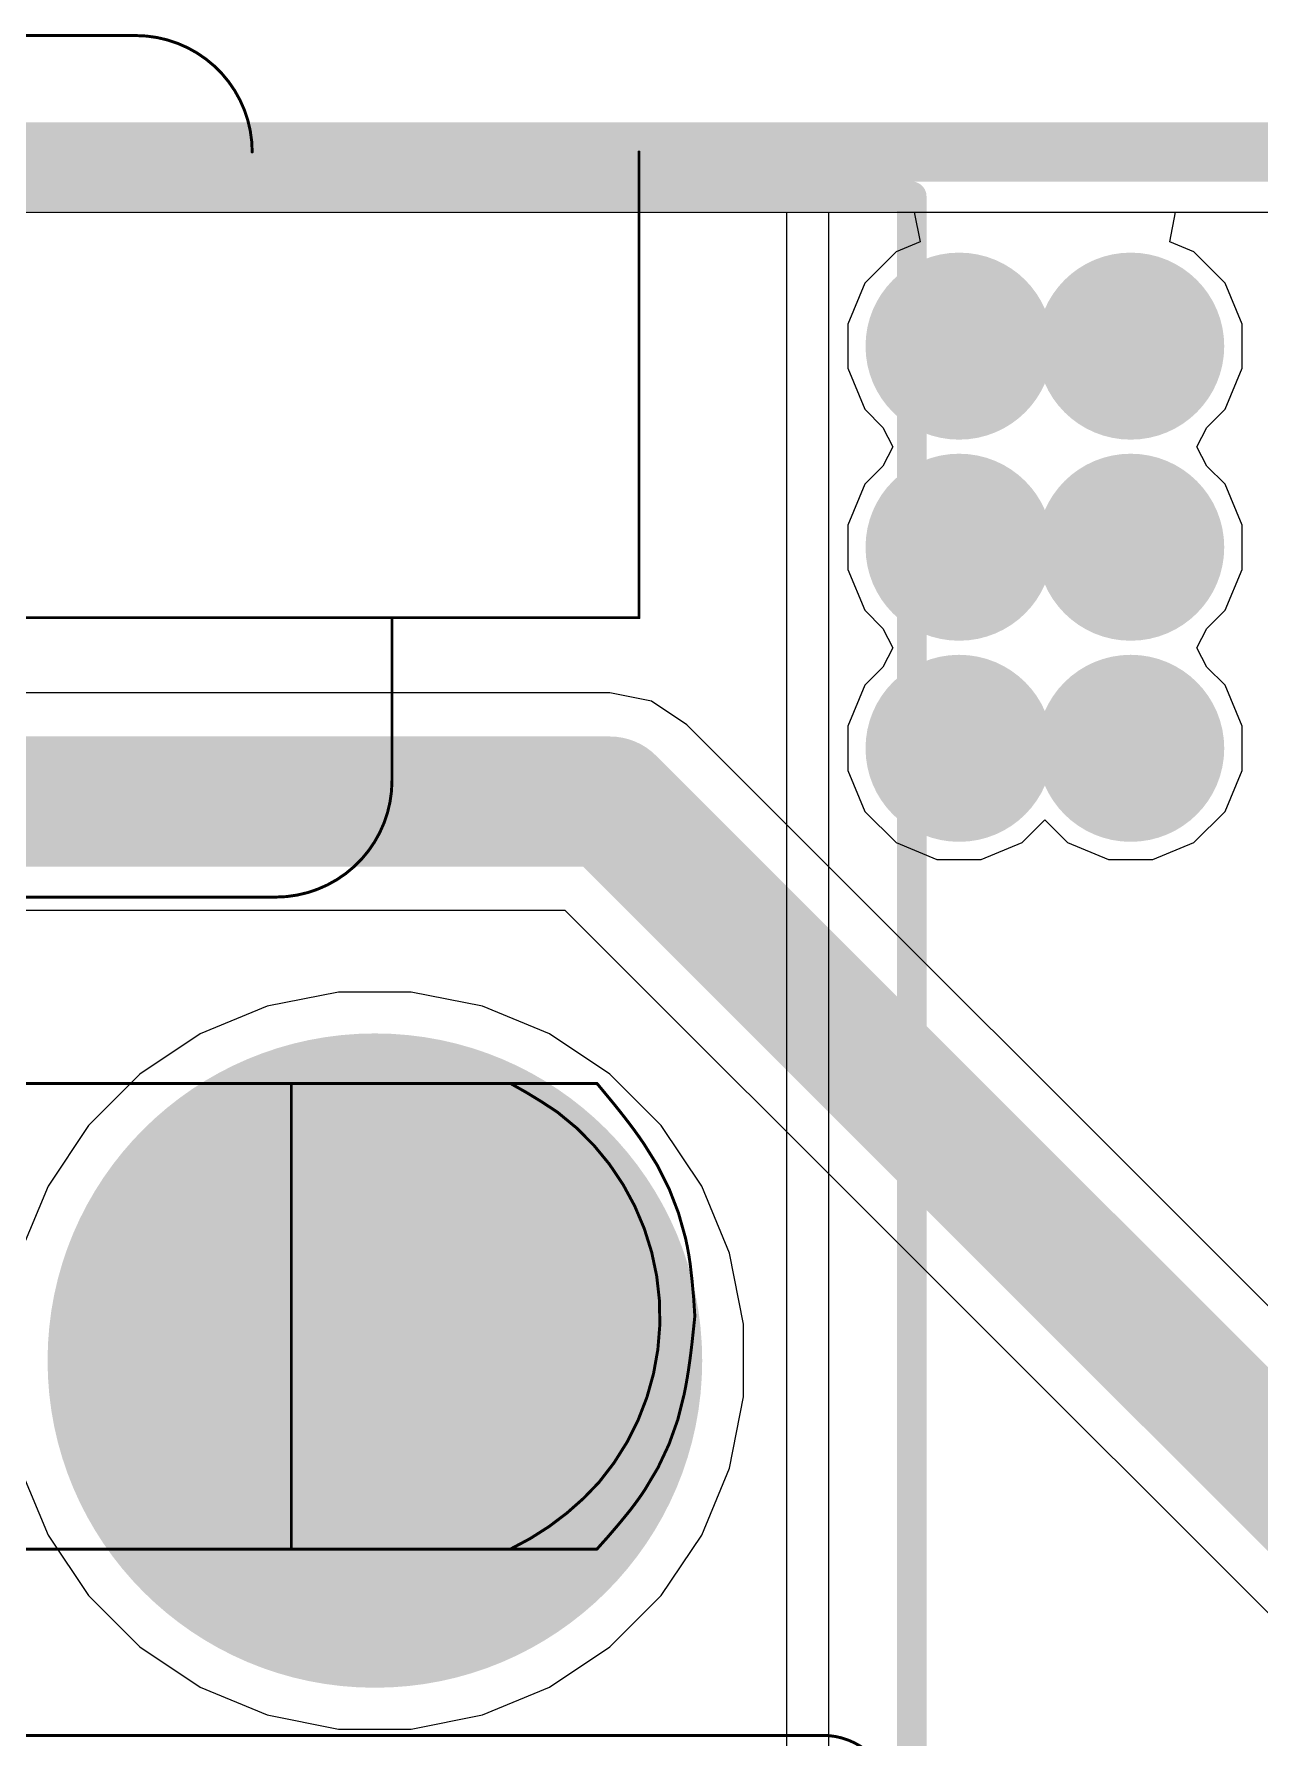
# Model space of a CAD drawing. Header units: inches. Extents: x 90 to 149.8, y 48.7 to 115.2.
# Drawn here: x 124.5 to 129.76, y 92.02 to 99.33 of the extents above; entities that cross this region are included whole.
import ezdxf

# ---------------------------------------------------------------- set-up
doc = ezdxf.new("R2010")
doc.units = ezdxf.units.IN
for name, color, linetype in [('Board_Outline', 56, 'Continuous'), ('Bottom Layer', 5, 'Continuous'), ('Bottom Solder', 6, 'Continuous'), ('Layer 1', 16, 'Continuous'), ('Layer 2', 76, 'Continuous'), ('Mechanical 2', 216, 'Continuous'), ('Pad Holes', 156, 'Continuous'), ('Top Layer', 1, 'Continuous'), ('Top Overlay', 2, 'Continuous'), ('Top Solder', 216, 'Continuous'), ('Via Holes', 16, 'Continuous')]:
    doc.layers.add(name, color=color, linetype=linetype)

msp = doc.modelspace()

# ---------------------------------------------------------------- hatches: boundary and pattern name
at = {"layer": 'Bottom Layer'}
h = msp.add_hatch(color=5, dxfattribs=at)
edge = h.paths.add_edge_path()
edge.add_arc((128.4732, 97.9932), 0.3, 0, 360)
h = msp.add_hatch(color=5, dxfattribs=at)
edge = h.paths.add_edge_path()
edge.add_arc((129.2098, 97.9932), 0.3, 0, 360)
h = msp.add_hatch(color=5, dxfattribs=at)
edge = h.paths.add_edge_path()
edge.add_arc((128.4732, 97.1296), 0.3, 0, 360)
h = msp.add_hatch(color=5, dxfattribs=at)
edge = h.paths.add_edge_path()
edge.add_arc((129.2098, 97.1296), 0.3, 0, 360)
h = msp.add_hatch(color=5, dxfattribs=at)
edge = h.paths.add_edge_path()
edge.add_arc((128.4732, 96.266), 0.3, 0, 360)
h = msp.add_hatch(color=5, dxfattribs=at)
edge = h.paths.add_edge_path()
edge.add_arc((129.2098, 96.266), 0.3, 0, 360)
at = {"layer": 'Bottom Solder'}
h = msp.add_hatch(color=6, dxfattribs=at)
edge = h.paths.add_edge_path()
edge.add_arc((128.4732, 97.9932), 0.4016, 0, 360)
h = msp.add_hatch(color=6, dxfattribs=at)
edge = h.paths.add_edge_path()
edge.add_arc((129.2098, 97.9932), 0.4016, 0, 360)
h = msp.add_hatch(color=6, dxfattribs=at)
edge = h.paths.add_edge_path()
edge.add_arc((128.4732, 97.1296), 0.4016, 0, 360)
h = msp.add_hatch(color=6, dxfattribs=at)
edge = h.paths.add_edge_path()
edge.add_arc((129.2098, 97.1296), 0.4016, 0, 360)
h = msp.add_hatch(color=6, dxfattribs=at)
edge = h.paths.add_edge_path()
edge.add_arc((128.4732, 96.266), 0.4016, 0, 360)
h = msp.add_hatch(color=6, dxfattribs=at)
edge = h.paths.add_edge_path()
edge.add_arc((129.2098, 96.266), 0.4016, 0, 360)
h = msp.add_hatch(color=6, dxfattribs=at)
edge = h.paths.add_edge_path()
edge.add_arc((125.9656, 93.6366), 0.1016, 0, 360)
at = {"layer": 'Layer 1'}
h = msp.add_hatch(color=16, dxfattribs=at)
edge = h.paths.add_edge_path()
edge.add_arc((128.4732, 97.9932), 0.3, 0, 360)
h = msp.add_hatch(color=16, dxfattribs=at)
edge = h.paths.add_edge_path()
edge.add_arc((129.2098, 97.9932), 0.3, 0, 360)
h = msp.add_hatch(color=16, dxfattribs=at)
edge = h.paths.add_edge_path()
edge.add_arc((128.4732, 97.1296), 0.3, 0, 360)
h = msp.add_hatch(color=16, dxfattribs=at)
edge = h.paths.add_edge_path()
edge.add_arc((129.2098, 97.1296), 0.3, 0, 360)
h = msp.add_hatch(color=16, dxfattribs=at)
edge = h.paths.add_edge_path()
edge.add_arc((128.4732, 96.266), 0.3, 0, 360)
h = msp.add_hatch(color=16, dxfattribs=at)
edge = h.paths.add_edge_path()
edge.add_arc((129.2098, 96.266), 0.3, 0, 360)
at = {"layer": 'Layer 2'}
h = msp.add_hatch(color=76, dxfattribs=at)
edge = h.paths.add_edge_path()
edge.add_arc((128.4732, 97.9932), 0.3, 0, 360)
h = msp.add_hatch(color=76, dxfattribs=at)
edge = h.paths.add_edge_path()
edge.add_arc((129.2098, 97.9932), 0.3, 0, 360)
h = msp.add_hatch(color=76, dxfattribs=at)
edge = h.paths.add_edge_path()
edge.add_arc((128.4732, 97.1296), 0.3, 0, 360)
h = msp.add_hatch(color=76, dxfattribs=at)
edge = h.paths.add_edge_path()
edge.add_arc((129.2098, 97.1296), 0.3, 0, 360)
h = msp.add_hatch(color=76, dxfattribs=at)
edge = h.paths.add_edge_path()
edge.add_arc((128.4732, 96.266), 0.3, 0, 360)
h = msp.add_hatch(color=76, dxfattribs=at)
edge = h.paths.add_edge_path()
edge.add_arc((129.2098, 96.266), 0.3, 0, 360)
at = {"layer": 'Pad Holes'}
h = msp.add_hatch(color=7, dxfattribs=at)
edge = h.paths.add_edge_path()
edge.add_arc((125.9656, 93.6366), 1.405, 0, 360)
at = {"layer": 'Top Layer'}
h = msp.add_hatch(color=1, dxfattribs=at)
edge = h.paths.add_edge_path()
edge.add_arc((128.4732, 97.9932), 0.3, 0, 360)
h = msp.add_hatch(color=1, dxfattribs=at)
edge = h.paths.add_edge_path()
edge.add_arc((129.2098, 97.9932), 0.3, 0, 360)
h = msp.add_hatch(color=1, dxfattribs=at)
edge = h.paths.add_edge_path()
edge.add_arc((128.4732, 97.1296), 0.3, 0, 360)
h = msp.add_hatch(color=1, dxfattribs=at)
edge = h.paths.add_edge_path()
edge.add_arc((129.2098, 97.1296), 0.3, 0, 360)
h = msp.add_hatch(color=1, dxfattribs=at)
edge = h.paths.add_edge_path()
edge.add_arc((128.4732, 96.266), 0.3, 0, 360)
h = msp.add_hatch(color=1, dxfattribs=at)
edge = h.paths.add_edge_path()
edge.add_arc((129.2098, 96.266), 0.3, 0, 360)
at = {"layer": 'Top Solder'}
h = msp.add_hatch(color=216, dxfattribs=at)
edge = h.paths.add_edge_path()
edge.add_arc((128.4732, 97.9932), 0.4016, 0, 360)
h = msp.add_hatch(color=216, dxfattribs=at)
edge = h.paths.add_edge_path()
edge.add_arc((129.2098, 97.9932), 0.4016, 0, 360)
h = msp.add_hatch(color=216, dxfattribs=at)
edge = h.paths.add_edge_path()
edge.add_arc((128.4732, 97.1296), 0.4016, 0, 360)
h = msp.add_hatch(color=216, dxfattribs=at)
edge = h.paths.add_edge_path()
edge.add_arc((129.2098, 97.1296), 0.4016, 0, 360)
h = msp.add_hatch(color=216, dxfattribs=at)
edge = h.paths.add_edge_path()
edge.add_arc((128.4732, 96.266), 0.4016, 0, 360)
h = msp.add_hatch(color=216, dxfattribs=at)
edge = h.paths.add_edge_path()
edge.add_arc((129.2098, 96.266), 0.4016, 0, 360)
h = msp.add_hatch(color=216, dxfattribs=at)
edge = h.paths.add_edge_path()
edge.add_arc((125.9656, 93.6366), 0.1016, 0, 360)
at = {"layer": 'Via Holes'}
h = msp.add_hatch(color=7, dxfattribs=at)
edge = h.paths.add_edge_path()
edge.add_arc((128.4732, 97.9932), 0.15, 0, 360)
h = msp.add_hatch(color=7, dxfattribs=at)
edge = h.paths.add_edge_path()
edge.add_arc((129.2098, 97.9932), 0.15, 0, 360)
h = msp.add_hatch(color=7, dxfattribs=at)
edge = h.paths.add_edge_path()
edge.add_arc((128.4732, 97.1296), 0.15, 0, 360)
h = msp.add_hatch(color=7, dxfattribs=at)
edge = h.paths.add_edge_path()
edge.add_arc((129.2098, 97.1296), 0.15, 0, 360)
h = msp.add_hatch(color=7, dxfattribs=at)
edge = h.paths.add_edge_path()
edge.add_arc((128.4732, 96.266), 0.15, 0, 360)
h = msp.add_hatch(color=7, dxfattribs=at)
edge = h.paths.add_edge_path()
edge.add_arc((129.2098, 96.266), 0.15, 0, 360)

# ---------------------------------------------------------------- linework, layer by layer
at = {"layer": 'Board_Outline'}
msp.add_lwpolyline([(95.939, 98.827, 0.254, 0.254, 0), (140.939, 98.827, 0.254, 0.254, 0)], format="xyseb", dxfattribs=at)
at = {"layer": 'Bottom Layer'}
for p, q in [((96.198, 98.568), (127.7331, 98.568)), ((127.7331, 98.568), (127.7331, 88.3666)), ((127.9144, 88.3666), (127.9144, 98.568)), ((127.9144, 98.568), (132.5626, 98.568)), ((125.8097, 95.2194), (125.5039, 95.1586)), ((126.1215, 95.2194), (125.8097, 95.2194)), ((126.4273, 95.1586), (126.1215, 95.2194)), ((125.5039, 95.1586), (125.2159, 95.0393)), ((126.7153, 95.0393), (126.4273, 95.1586)), ((125.2159, 95.0393), (124.9566, 94.866)), ((126.9746, 94.866), (126.7153, 95.0393)), ((124.9566, 94.866), (124.7362, 94.6456)), ((127.195, 94.6456), (126.9746, 94.866)), ((124.7362, 94.6456), (124.5629, 94.3863)), ((127.3683, 94.3863), (127.195, 94.6456)), ((124.5629, 94.3863), (124.4436, 94.0983)), ((127.4876, 94.0983), (127.3683, 94.3863)), ((127.5484, 93.7925), (127.4876, 94.0983)), ((127.5484, 93.4807), (127.5484, 93.7925)), ((127.4876, 93.1749), (127.5484, 93.4807)), ((124.4436, 93.1749), (124.5629, 92.8869)), ((127.3683, 92.8869), (127.4876, 93.1749)), ((124.5629, 92.8869), (124.7362, 92.6276)), ((127.195, 92.6276), (127.3683, 92.8869)), ((124.7362, 92.6276), (124.9566, 92.4072)), ((126.9746, 92.4072), (127.195, 92.6276)), ((124.9566, 92.4072), (125.2159, 92.2339)), ((126.7153, 92.2339), (126.9746, 92.4072)), ((125.2159, 92.2339), (125.5039, 92.1146)), ((126.4273, 92.1146), (126.7153, 92.2339)), ((125.5039, 92.1146), (125.8097, 92.0538)), ((125.8097, 92.0538), (126.1215, 92.0538)), ((126.1215, 92.0538), (126.4273, 92.1146))]:
    msp.add_line(p, q, dxfattribs=at)
at = {"layer": 'Layer 1'}
for p, q in [((96.198, 98.568), (128.2806, 98.568)), ((128.2806, 98.568), (128.3058, 98.441)), ((129.3772, 98.441), (129.4024, 98.568)), ((129.4024, 98.568), (140.68, 98.568)), ((128.3058, 98.441), (128.2025, 98.3983)), ((129.4805, 98.3983), (129.3772, 98.441)), ((128.2025, 98.3983), (128.0681, 98.2639)), ((129.6149, 98.2639), (129.4805, 98.3983)), ((128.0681, 98.2639), (127.9954, 98.0882)), ((129.6876, 98.0882), (129.6149, 98.2639)), ((127.9954, 98.0882), (127.9954, 97.8982)), ((129.6876, 97.8982), (129.6876, 98.0882)), ((127.9954, 97.8982), (128.0681, 97.7225)), ((129.6149, 97.7225), (129.6876, 97.8982)), ((128.0681, 97.7225), (128.1463, 97.6444)), ((129.5367, 97.6444), (129.6149, 97.7225)), ((128.1463, 97.6444), (128.1888, 97.5614)), ((129.4942, 97.5614), (129.5367, 97.6444)), ((128.1888, 97.5614), (128.1463, 97.4784)), ((129.5367, 97.4784), (129.4942, 97.5614)), ((128.1463, 97.4784), (128.0681, 97.4003)), ((129.6149, 97.4003), (129.5367, 97.4784)), ((128.0681, 97.4003), (127.9954, 97.2246)), ((129.6876, 97.2246), (129.6149, 97.4003)), ((127.9954, 97.2246), (127.9954, 97.0346)), ((129.6876, 97.0346), (129.6876, 97.2246)), ((127.9954, 97.0346), (128.0681, 96.8589)), ((129.6149, 96.8589), (129.6876, 97.0346)), ((128.0681, 96.8589), (128.1463, 96.7808)), ((129.5367, 96.7808), (129.6149, 96.8589)), ((128.1463, 96.7808), (128.1888, 96.6978)), ((129.4942, 96.6978), (129.5367, 96.7808)), ((128.1888, 96.6978), (128.1463, 96.6148)), ((129.5367, 96.6148), (129.4942, 96.6978)), ((128.1463, 96.6148), (128.0681, 96.5367)), ((129.6149, 96.5367), (129.5367, 96.6148)), ((128.0681, 96.5367), (127.9954, 96.361)), ((129.6876, 96.361), (129.6149, 96.5367)), ((127.9954, 96.361), (127.9954, 96.171)), ((129.6876, 96.171), (129.6876, 96.361)), ((127.9954, 96.171), (128.0681, 95.9953)), ((129.6149, 95.9953), (129.6876, 96.171)), ((128.0681, 95.9953), (128.2025, 95.8609)), ((128.7439, 95.8609), (128.8415, 95.9586)), ((128.8415, 95.9586), (128.9391, 95.8609)), ((129.4805, 95.8609), (129.6149, 95.9953)), ((128.2025, 95.8609), (128.3782, 95.7882)), ((128.5682, 95.7882), (128.7439, 95.8609)), ((128.9391, 95.8609), (129.1148, 95.7882)), ((129.3048, 95.7882), (129.4805, 95.8609)), ((128.3782, 95.7882), (128.5682, 95.7882)), ((129.1148, 95.7882), (129.3048, 95.7882)), ((125.8097, 95.2194), (125.5039, 95.1586)), ((126.1215, 95.2194), (125.8097, 95.2194)), ((126.4273, 95.1586), (126.1215, 95.2194)), ((125.5039, 95.1586), (125.2159, 95.0393)), ((126.7153, 95.0393), (126.4273, 95.1586)), ((125.2159, 95.0393), (124.9566, 94.866)), ((126.9746, 94.866), (126.7153, 95.0393)), ((124.9566, 94.866), (124.7362, 94.6456)), ((127.195, 94.6456), (126.9746, 94.866)), ((124.7362, 94.6456), (124.5629, 94.3863)), ((127.3683, 94.3863), (127.195, 94.6456)), ((124.5629, 94.3863), (124.4436, 94.0983)), ((127.4876, 94.0983), (127.3683, 94.3863)), ((127.5484, 93.7925), (127.4876, 94.0983)), ((127.5484, 93.4807), (127.5484, 93.7925)), ((127.4876, 93.1749), (127.5484, 93.4807)), ((124.4436, 93.1749), (124.5629, 92.8869)), ((127.3683, 92.8869), (127.4876, 93.1749)), ((124.5629, 92.8869), (124.7362, 92.6276)), ((127.195, 92.6276), (127.3683, 92.8869)), ((124.7362, 92.6276), (124.9566, 92.4072)), ((126.9746, 92.4072), (127.195, 92.6276)), ((124.9566, 92.4072), (125.2159, 92.2339)), ((126.7153, 92.2339), (126.9746, 92.4072)), ((125.2159, 92.2339), (125.5039, 92.1146)), ((126.4273, 92.1146), (126.7153, 92.2339)), ((125.5039, 92.1146), (125.8097, 92.0538)), ((125.8097, 92.0538), (126.1215, 92.0538)), ((126.1215, 92.0538), (126.4273, 92.1146))]:
    msp.add_line(p, q, dxfattribs=at)
at = {"layer": 'Layer 2'}
for p, q in [((96.198, 98.568), (140.68, 98.568)), ((126.9746, 96.5036), (103.0094, 96.5036)), ((127.153, 96.4681), (126.9746, 96.5036)), ((127.3042, 96.367), (127.153, 96.4681)), ((130.6983, 92.973), (127.3042, 96.367)), ((100.7263, 95.5712), (126.7815, 95.5712)), ((126.7815, 95.5712), (130.1756, 92.1772)), ((125.8097, 95.2194), (125.5039, 95.1586)), ((126.1215, 95.2194), (125.8097, 95.2194)), ((126.4273, 95.1586), (126.1215, 95.2194)), ((125.5039, 95.1586), (125.2159, 95.0393)), ((126.7153, 95.0393), (126.4273, 95.1586)), ((125.2159, 95.0393), (124.9566, 94.866)), ((126.9746, 94.866), (126.7153, 95.0393)), ((124.9566, 94.866), (124.7362, 94.6456)), ((127.195, 94.6456), (126.9746, 94.866)), ((124.7362, 94.6456), (124.5629, 94.3863)), ((127.3683, 94.3863), (127.195, 94.6456)), ((124.5629, 94.3863), (124.4436, 94.0983)), ((127.4876, 94.0983), (127.3683, 94.3863)), ((127.5484, 93.7925), (127.4876, 94.0983)), ((127.5484, 93.4807), (127.5484, 93.7925)), ((127.4876, 93.1749), (127.5484, 93.4807)), ((124.4436, 93.1749), (124.5629, 92.8869)), ((127.3683, 92.8869), (127.4876, 93.1749)), ((124.5629, 92.8869), (124.7362, 92.6276)), ((127.195, 92.6276), (127.3683, 92.8869)), ((124.7362, 92.6276), (124.9566, 92.4072)), ((126.9746, 92.4072), (127.195, 92.6276)), ((124.9566, 92.4072), (125.2159, 92.2339)), ((126.7153, 92.2339), (126.9746, 92.4072)), ((125.2159, 92.2339), (125.5039, 92.1146)), ((126.4273, 92.1146), (126.7153, 92.2339)), ((125.5039, 92.1146), (125.8097, 92.0538)), ((125.8097, 92.0538), (126.1215, 92.0538)), ((126.1215, 92.0538), (126.4273, 92.1146))]:
    msp.add_line(p, q, dxfattribs=at)
for points in [[(100.5332, 96.0374, 0.5588, 0.5588, 0), (126.9746, 96.0374, 0.5588, 0.5588, 0)], [(126.9746, 96.0374, 0.5588, 0.5588, 0), (130.5052, 92.5068, 0.5588, 0.5588, 0)]]:
    msp.add_lwpolyline(points, format="xyseb", dxfattribs=at)
msp.add_lwpolyline([(126.8349, 96.0374, 0.2794, 0.2794, 1), (127.1143, 96.0374, 0.2794, 0.2794, 1)], format="xyseb", close=True, dxfattribs=at)
msp.add_lwpolyline([(126.8349, 96.0374, 0.2794, 0.2794, 1), (127.1143, 96.0374, 0.2794, 0.2794, 1)], format="xyseb", close=True, dxfattribs=at)
at = {"layer": 'Mechanical 2'}
for points in [[(111.939, 99.327, 0.0127, 0.0127, 0), (124.939, 99.327, 0.0127, 0.0127, 0)], [(124.939, 99.327, 0.0127, 0.0127, -0.414214), (125.439, 98.827, 0.0127, 0.0127, 0)], [(127.0993, 96.827, 0.0127, 0.0127, 0), (127.0993, 98.827, 0.0127, 0.0127, 0)], [(109.7787, 96.827, 0.0127, 0.0127, 0), (127.0993, 96.827, 0.0127, 0.0127, 0)], [(126.039, 96.127, 0.0127, 0.0127, 0), (126.039, 96.827, 0.0127, 0.0127, 0)], [(126.039, 96.127, 0.0127, 0.0127, -0.414214), (125.539, 95.627, 0.0127, 0.0127, 0)], [(123.639, 95.627, 0.0127, 0.0127, 0), (125.539, 95.627, 0.0127, 0.0127, 0)], [(123.189, 94.827, 0.0127, 0.0127, 0), (126.5473, 94.827, 0.0127, 0.0127, 0)], [(125.607, 92.827, 0.0127, 0.0127, 0), (125.607, 94.827, 0.0127, 0.0127, 0)], [(126.5473, 94.827, 0.0127, 0.0127, 0), (126.6489, 94.827, 0.0127, 0.0127, 0)], [(126.5473, 94.827, 0.0127, 0.0127, -0.025191), (126.7495, 94.7032, 0.0127, 0.0127, 0)], [(126.6489, 94.827, 0.0127, 0.0127, 0), (126.6978, 94.827, 0.0127, 0.0127, 0)], [(126.6978, 94.827, 0.0127, 0.0127, 0), (126.7446, 94.827, 0.0127, 0.0127, 0)], [(126.7446, 94.827, 0.0127, 0.0127, 0), (126.7885, 94.827, 0.0127, 0.0127, 0)], [(126.7885, 94.827, 0.0127, 0.0127, 0), (126.8287, 94.827, 0.0127, 0.0127, 0)], [(126.8287, 94.827, 0.0127, 0.0127, 0), (126.8931, 94.827, 0.0127, 0.0127, 0)], [(126.8931, 94.827, 0.0127, 0.0127, 0), (126.9106, 94.827, 0.0127, 0.0127, 0)], [(126.9106, 94.827, 0.0127, 0.0127, 0), (126.9188, 94.827, 0.0127, 0.0127, 0)], [(126.9188, 94.827, 0.0127, 0.0127, 0), (126.9886, 94.7424, 0.0127, 0.0127, 0)], [(126.7495, 94.7032, 0.0127, 0.0127, -0.432764), (126.9276, 93.1139, 0.0127, 0.0127, 0)], [(126.9886, 94.7424, 0.0127, 0.0127, -0.008365), (127.0564, 94.6564, 0.0127, 0.0127, 0)], [(127.0564, 94.6564, 0.0127, 0.0127, -0.01398), (127.1202, 94.5676, 0.0127, 0.0127, 0)], [(127.1202, 94.5676, 0.0127, 0.0127, -0.095244), (127.2988, 94.1631, 0.0127, 0.0127, 0)], [(127.2988, 94.1631, 0.0127, 0.0127, -0.022504), (127.3189, 94.0522, 0.0127, 0.0127, 0)], [(127.3189, 94.0522, 0.0127, 0.0127, -0.0181), (127.339, 93.827, 0.0127, 0.0127, 0)], [(127.327, 93.7136, 0.0127, 0.0127, 0), (127.339, 93.827, 0.0127, 0.0127, 0)], [(127.327, 93.7136, 0.0127, 0.0127, -0.008752), (127.3124, 93.601, 0.0127, 0.0127, 0)], [(127.3124, 93.601, 0.0127, 0.0127, -0.014805), (127.2927, 93.4901, 0.0127, 0.0127, 0)], [(127.2927, 93.4901, 0.0127, 0.0127, -0.097134), (127.1237, 93.0807, 0.0127, 0.0127, 0)], [(126.9276, 93.1139, 0.0127, 0.0127, -0.098603), (126.5473, 92.827, 0.0127, 0.0127, 0)], [(127.1237, 93.0807, 0.0127, 0.0127, -0.020177), (127.0598, 92.9921, 0.0127, 0.0127, 0)], [(127.0598, 92.9921, 0.0127, 0.0127, -0.016371), (126.9188, 92.827, 0.0127, 0.0127, 0)], [(123.189, 92.827, 0.0127, 0.0127, 0), (126.5473, 92.827, 0.0127, 0.0127, 0)], [(126.5473, 92.827, 0.0127, 0.0127, 0), (126.8291, 92.827, 0.0127, 0.0127, 0)], [(126.8291, 92.827, 0.0127, 0.0127, 0), (126.8641, 92.827, 0.0127, 0.0127, 0)], [(126.8641, 92.827, 0.0127, 0.0127, 0), (126.8929, 92.827, 0.0127, 0.0127, 0)], [(126.8929, 92.827, 0.0127, 0.0127, 0), (126.9188, 92.827, 0.0127, 0.0127, 0)], [(123.639, 92.027, 0.0127, 0.0127, 0), (127.889, 92.027, 0.0127, 0.0127, 0)], [(127.889, 92.027, 0.0127, 0.0127, -0.414214), (128.189, 91.727, 0.0127, 0.0127, 0)]]:
    msp.add_lwpolyline(points, format="xyseb", dxfattribs=at)
for points in [[(124.9358, 99.327, 0.00635, 0.00635, 1), (124.9422, 99.327, 0.00635, 0.00635, 1)], [(124.9358, 99.327, 0.00635, 0.00635, 1), (124.9422, 99.327, 0.00635, 0.00635, 1)], [(125.4358, 98.827, 0.00635, 0.00635, 1), (125.4422, 98.827, 0.00635, 0.00635, 1)], [(127.0961, 98.827, 0.00635, 0.00635, 1), (127.1024, 98.827, 0.00635, 0.00635, 1)], [(126.0358, 96.827, 0.00635, 0.00635, 1), (126.0422, 96.827, 0.00635, 0.00635, 1)], [(127.0961, 96.827, 0.00635, 0.00635, 1), (127.1024, 96.827, 0.00635, 0.00635, 1)], [(127.0961, 96.827, 0.00635, 0.00635, 1), (127.1024, 96.827, 0.00635, 0.00635, 1)], [(126.0358, 96.127, 0.00635, 0.00635, 1), (126.0422, 96.127, 0.00635, 0.00635, 1)], [(126.0358, 96.127, 0.00635, 0.00635, 1), (126.0422, 96.127, 0.00635, 0.00635, 1)], [(125.5358, 95.627, 0.00635, 0.00635, 1), (125.5422, 95.627, 0.00635, 0.00635, 1)], [(125.5358, 95.627, 0.00635, 0.00635, 1), (125.5422, 95.627, 0.00635, 0.00635, 1)], [(125.6038, 94.827, 0.00635, 0.00635, 1), (125.6102, 94.827, 0.00635, 0.00635, 1)], [(126.5441, 94.827, 0.00635, 0.00635, 1), (126.5504, 94.827, 0.00635, 0.00635, 1)], [(126.5441, 94.827, 0.00635, 0.00635, 1), (126.5504, 94.827, 0.00635, 0.00635, 1)], [(126.5441, 94.827, 0.00635, 0.00635, 1), (126.5504, 94.827, 0.00635, 0.00635, 1)], [(126.6457, 94.827, 0.00635, 0.00635, 1), (126.652, 94.827, 0.00635, 0.00635, 1)], [(126.6457, 94.827, 0.00635, 0.00635, 1), (126.652, 94.827, 0.00635, 0.00635, 1)], [(126.6947, 94.827, 0.00635, 0.00635, 1), (126.701, 94.827, 0.00635, 0.00635, 1)], [(126.6947, 94.827, 0.00635, 0.00635, 1), (126.701, 94.827, 0.00635, 0.00635, 1)], [(126.7415, 94.827, 0.00635, 0.00635, 1), (126.7478, 94.827, 0.00635, 0.00635, 1)], [(126.7415, 94.827, 0.00635, 0.00635, 1), (126.7478, 94.827, 0.00635, 0.00635, 1)], [(126.7853, 94.827, 0.00635, 0.00635, 1), (126.7917, 94.827, 0.00635, 0.00635, 1)], [(126.7853, 94.827, 0.00635, 0.00635, 1), (126.7917, 94.827, 0.00635, 0.00635, 1)], [(126.8255, 94.827, 0.00635, 0.00635, 1), (126.8318, 94.827, 0.00635, 0.00635, 1)], [(126.8255, 94.827, 0.00635, 0.00635, 1), (126.8318, 94.827, 0.00635, 0.00635, 1)], [(126.8899, 94.827, 0.00635, 0.00635, 1), (126.8962, 94.827, 0.00635, 0.00635, 1)], [(126.8899, 94.827, 0.00635, 0.00635, 1), (126.8962, 94.827, 0.00635, 0.00635, 1)], [(126.9074, 94.827, 0.00635, 0.00635, 1), (126.9137, 94.827, 0.00635, 0.00635, 1)], [(126.9074, 94.827, 0.00635, 0.00635, 1), (126.9137, 94.827, 0.00635, 0.00635, 1)], [(126.9156, 94.827, 0.00635, 0.00635, 1), (126.922, 94.827, 0.00635, 0.00635, 1)], [(126.9156, 94.827, 0.00635, 0.00635, 1), (126.922, 94.827, 0.00635, 0.00635, 1)], [(126.7463, 94.7032, 0.00635, 0.00635, 1), (126.7526, 94.7032, 0.00635, 0.00635, 1)], [(126.7463, 94.7032, 0.00635, 0.00635, 1), (126.7526, 94.7032, 0.00635, 0.00635, 1)], [(126.9854, 94.7424, 0.00635, 0.00635, 1), (126.9918, 94.7424, 0.00635, 0.00635, 1)], [(126.9854, 94.7424, 0.00635, 0.00635, 1), (126.9918, 94.7424, 0.00635, 0.00635, 1)], [(127.0532, 94.6564, 0.00635, 0.00635, 1), (127.0596, 94.6564, 0.00635, 0.00635, 1)], [(127.0532, 94.6564, 0.00635, 0.00635, 1), (127.0596, 94.6564, 0.00635, 0.00635, 1)], [(127.117, 94.5676, 0.00635, 0.00635, 1), (127.1234, 94.5676, 0.00635, 0.00635, 1)], [(127.117, 94.5676, 0.00635, 0.00635, 1), (127.1234, 94.5676, 0.00635, 0.00635, 1)], [(127.2956, 94.1631, 0.00635, 0.00635, 1), (127.302, 94.1631, 0.00635, 0.00635, 1)], [(127.2956, 94.1631, 0.00635, 0.00635, 1), (127.302, 94.1631, 0.00635, 0.00635, 1)], [(127.3158, 94.0522, 0.00635, 0.00635, 1), (127.3221, 94.0522, 0.00635, 0.00635, 1)], [(127.3158, 94.0522, 0.00635, 0.00635, 1), (127.3221, 94.0522, 0.00635, 0.00635, 1)], [(127.3358, 93.827, 0.00635, 0.00635, 1), (127.3422, 93.827, 0.00635, 0.00635, 1)], [(127.3358, 93.827, 0.00635, 0.00635, 1), (127.3422, 93.827, 0.00635, 0.00635, 1)], [(127.3238, 93.7136, 0.00635, 0.00635, 1), (127.3302, 93.7136, 0.00635, 0.00635, 1)], [(127.3238, 93.7136, 0.00635, 0.00635, 1), (127.3302, 93.7136, 0.00635, 0.00635, 1)], [(127.3092, 93.601, 0.00635, 0.00635, 1), (127.3156, 93.601, 0.00635, 0.00635, 1)], [(127.3092, 93.601, 0.00635, 0.00635, 1), (127.3156, 93.601, 0.00635, 0.00635, 1)], [(127.2895, 93.4901, 0.00635, 0.00635, 1), (127.2958, 93.4901, 0.00635, 0.00635, 1)], [(127.2895, 93.4901, 0.00635, 0.00635, 1), (127.2958, 93.4901, 0.00635, 0.00635, 1)], [(126.9245, 93.1139, 0.00635, 0.00635, 1), (126.9308, 93.1139, 0.00635, 0.00635, 1)], [(126.9245, 93.1139, 0.00635, 0.00635, 1), (126.9308, 93.1139, 0.00635, 0.00635, 1)], [(127.1206, 93.0807, 0.00635, 0.00635, 1), (127.1269, 93.0807, 0.00635, 0.00635, 1)], [(127.1206, 93.0807, 0.00635, 0.00635, 1), (127.1269, 93.0807, 0.00635, 0.00635, 1)], [(127.0566, 92.9921, 0.00635, 0.00635, 1), (127.0629, 92.9921, 0.00635, 0.00635, 1)], [(127.0566, 92.9921, 0.00635, 0.00635, 1), (127.0629, 92.9921, 0.00635, 0.00635, 1)], [(125.6038, 92.827, 0.00635, 0.00635, 1), (125.6102, 92.827, 0.00635, 0.00635, 1)], [(126.5441, 92.827, 0.00635, 0.00635, 1), (126.5504, 92.827, 0.00635, 0.00635, 1)], [(126.5441, 92.827, 0.00635, 0.00635, 1), (126.5504, 92.827, 0.00635, 0.00635, 1)], [(126.5441, 92.827, 0.00635, 0.00635, 1), (126.5504, 92.827, 0.00635, 0.00635, 1)], [(126.8259, 92.827, 0.00635, 0.00635, 1), (126.8322, 92.827, 0.00635, 0.00635, 1)], [(126.8259, 92.827, 0.00635, 0.00635, 1), (126.8322, 92.827, 0.00635, 0.00635, 1)], [(126.861, 92.827, 0.00635, 0.00635, 1), (126.8673, 92.827, 0.00635, 0.00635, 1)], [(126.861, 92.827, 0.00635, 0.00635, 1), (126.8673, 92.827, 0.00635, 0.00635, 1)], [(126.8898, 92.827, 0.00635, 0.00635, 1), (126.8961, 92.827, 0.00635, 0.00635, 1)], [(126.8898, 92.827, 0.00635, 0.00635, 1), (126.8961, 92.827, 0.00635, 0.00635, 1)], [(126.9156, 92.827, 0.00635, 0.00635, 1), (126.922, 92.827, 0.00635, 0.00635, 1)], [(126.9156, 92.827, 0.00635, 0.00635, 1), (126.922, 92.827, 0.00635, 0.00635, 1)], [(127.8858, 92.027, 0.00635, 0.00635, 1), (127.8922, 92.027, 0.00635, 0.00635, 1)], [(127.8858, 92.027, 0.00635, 0.00635, 1), (127.8922, 92.027, 0.00635, 0.00635, 1)]]:
    msp.add_lwpolyline(points, format="xyseb", close=True, dxfattribs=at)
at = {"layer": 'Top Layer'}
for p, q in [((96.198, 98.568), (128.2806, 98.568)), ((128.2806, 98.568), (128.3058, 98.441)), ((129.3772, 98.441), (129.4024, 98.568)), ((129.4024, 98.568), (129.8413, 98.568)), ((128.3058, 98.441), (128.2025, 98.3983)), ((129.4805, 98.3983), (129.3772, 98.441)), ((128.2025, 98.3983), (128.0681, 98.2639)), ((129.6149, 98.2639), (129.4805, 98.3983)), ((128.0681, 98.2639), (127.9954, 98.0882)), ((129.6876, 98.0882), (129.6149, 98.2639)), ((127.9954, 98.0882), (127.9954, 97.8982)), ((129.6876, 97.8982), (129.6876, 98.0882)), ((127.9954, 97.8982), (128.0681, 97.7225)), ((129.6149, 97.7225), (129.6876, 97.8982)), ((128.0681, 97.7225), (128.1463, 97.6444)), ((129.5367, 97.6444), (129.6149, 97.7225)), ((128.1463, 97.6444), (128.1888, 97.5614)), ((129.4942, 97.5614), (129.5367, 97.6444)), ((128.1888, 97.5614), (128.1463, 97.4784)), ((129.5367, 97.4784), (129.4942, 97.5614)), ((128.1463, 97.4784), (128.0681, 97.4003)), ((129.6149, 97.4003), (129.5367, 97.4784)), ((128.0681, 97.4003), (127.9954, 97.2246)), ((129.6876, 97.2246), (129.6149, 97.4003)), ((127.9954, 97.2246), (127.9954, 97.0346)), ((129.6876, 97.0346), (129.6876, 97.2246)), ((127.9954, 97.0346), (128.0681, 96.8589)), ((129.6149, 96.8589), (129.6876, 97.0346)), ((128.0681, 96.8589), (128.1463, 96.7808)), ((129.5367, 96.7808), (129.6149, 96.8589)), ((128.1463, 96.7808), (128.1888, 96.6978)), ((129.4942, 96.6978), (129.5367, 96.7808)), ((128.1888, 96.6978), (128.1463, 96.6148)), ((129.5367, 96.6148), (129.4942, 96.6978)), ((128.1463, 96.6148), (128.0681, 96.5367)), ((129.6149, 96.5367), (129.5367, 96.6148)), ((128.0681, 96.5367), (127.9954, 96.361)), ((129.6876, 96.361), (129.6149, 96.5367)), ((127.9954, 96.361), (127.9954, 96.171)), ((129.6876, 96.171), (129.6876, 96.361)), ((127.9954, 96.171), (128.0681, 95.9953)), ((129.6149, 95.9953), (129.6876, 96.171)), ((128.0681, 95.9953), (128.2025, 95.8609)), ((128.7439, 95.8609), (128.8415, 95.9586)), ((128.8415, 95.9586), (128.9391, 95.8609)), ((129.4805, 95.8609), (129.6149, 95.9953)), ((128.2025, 95.8609), (128.3782, 95.7882)), ((128.5682, 95.7882), (128.7439, 95.8609)), ((128.9391, 95.8609), (129.1148, 95.7882)), ((129.3048, 95.7882), (129.4805, 95.8609)), ((128.3782, 95.7882), (128.5682, 95.7882)), ((129.1148, 95.7882), (129.3048, 95.7882)), ((125.8097, 95.2194), (125.5039, 95.1586)), ((126.1215, 95.2194), (125.8097, 95.2194)), ((126.4273, 95.1586), (126.1215, 95.2194)), ((125.5039, 95.1586), (125.2159, 95.0393)), ((126.7153, 95.0393), (126.4273, 95.1586)), ((125.2159, 95.0393), (124.9566, 94.866)), ((126.9746, 94.866), (126.7153, 95.0393)), ((124.9566, 94.866), (124.7362, 94.6456)), ((127.195, 94.6456), (126.9746, 94.866)), ((124.7362, 94.6456), (124.5629, 94.3863)), ((127.3683, 94.3863), (127.195, 94.6456)), ((124.5629, 94.3863), (124.4436, 94.0983)), ((127.4876, 94.0983), (127.3683, 94.3863)), ((127.5484, 93.7925), (127.4876, 94.0983)), ((127.5484, 93.4807), (127.5484, 93.7925)), ((127.4876, 93.1749), (127.5484, 93.4807)), ((124.4436, 93.1749), (124.5629, 92.8869)), ((127.3683, 92.8869), (127.4876, 93.1749)), ((124.5629, 92.8869), (124.7362, 92.6276)), ((127.195, 92.6276), (127.3683, 92.8869)), ((124.7362, 92.6276), (124.9566, 92.4072)), ((126.9746, 92.4072), (127.195, 92.6276)), ((124.9566, 92.4072), (125.2159, 92.2339)), ((126.7153, 92.2339), (126.9746, 92.4072)), ((125.2159, 92.2339), (125.5039, 92.1146)), ((126.4273, 92.1146), (126.7153, 92.2339)), ((125.5039, 92.1146), (125.8097, 92.0538)), ((125.8097, 92.0538), (126.1215, 92.0538)), ((126.1215, 92.0538), (126.4273, 92.1146))]:
    msp.add_line(p, q, dxfattribs=at)
at = {"layer": 'Top Overlay'}
for points in [[(108.6612, 98.6366, 0.127, 0.127, 0), (128.27, 98.6366, 0.127, 0.127, 0)], [(128.27, 85.2612, 0.127, 0.127, 0), (128.27, 98.6366, 0.127, 0.127, 0)]]:
    msp.add_lwpolyline(points, format="xyseb", dxfattribs=at)
msp.add_lwpolyline([(128.2382, 98.6366, 0.0635, 0.0635, 1), (128.3017, 98.6366, 0.0635, 0.0635, 1)], format="xyseb", close=True, dxfattribs=at)
msp.add_lwpolyline([(128.2382, 98.6366, 0.0635, 0.0635, 1), (128.3017, 98.6366, 0.0635, 0.0635, 1)], format="xyseb", close=True, dxfattribs=at)

doc.saveas('drawing.dxf')
